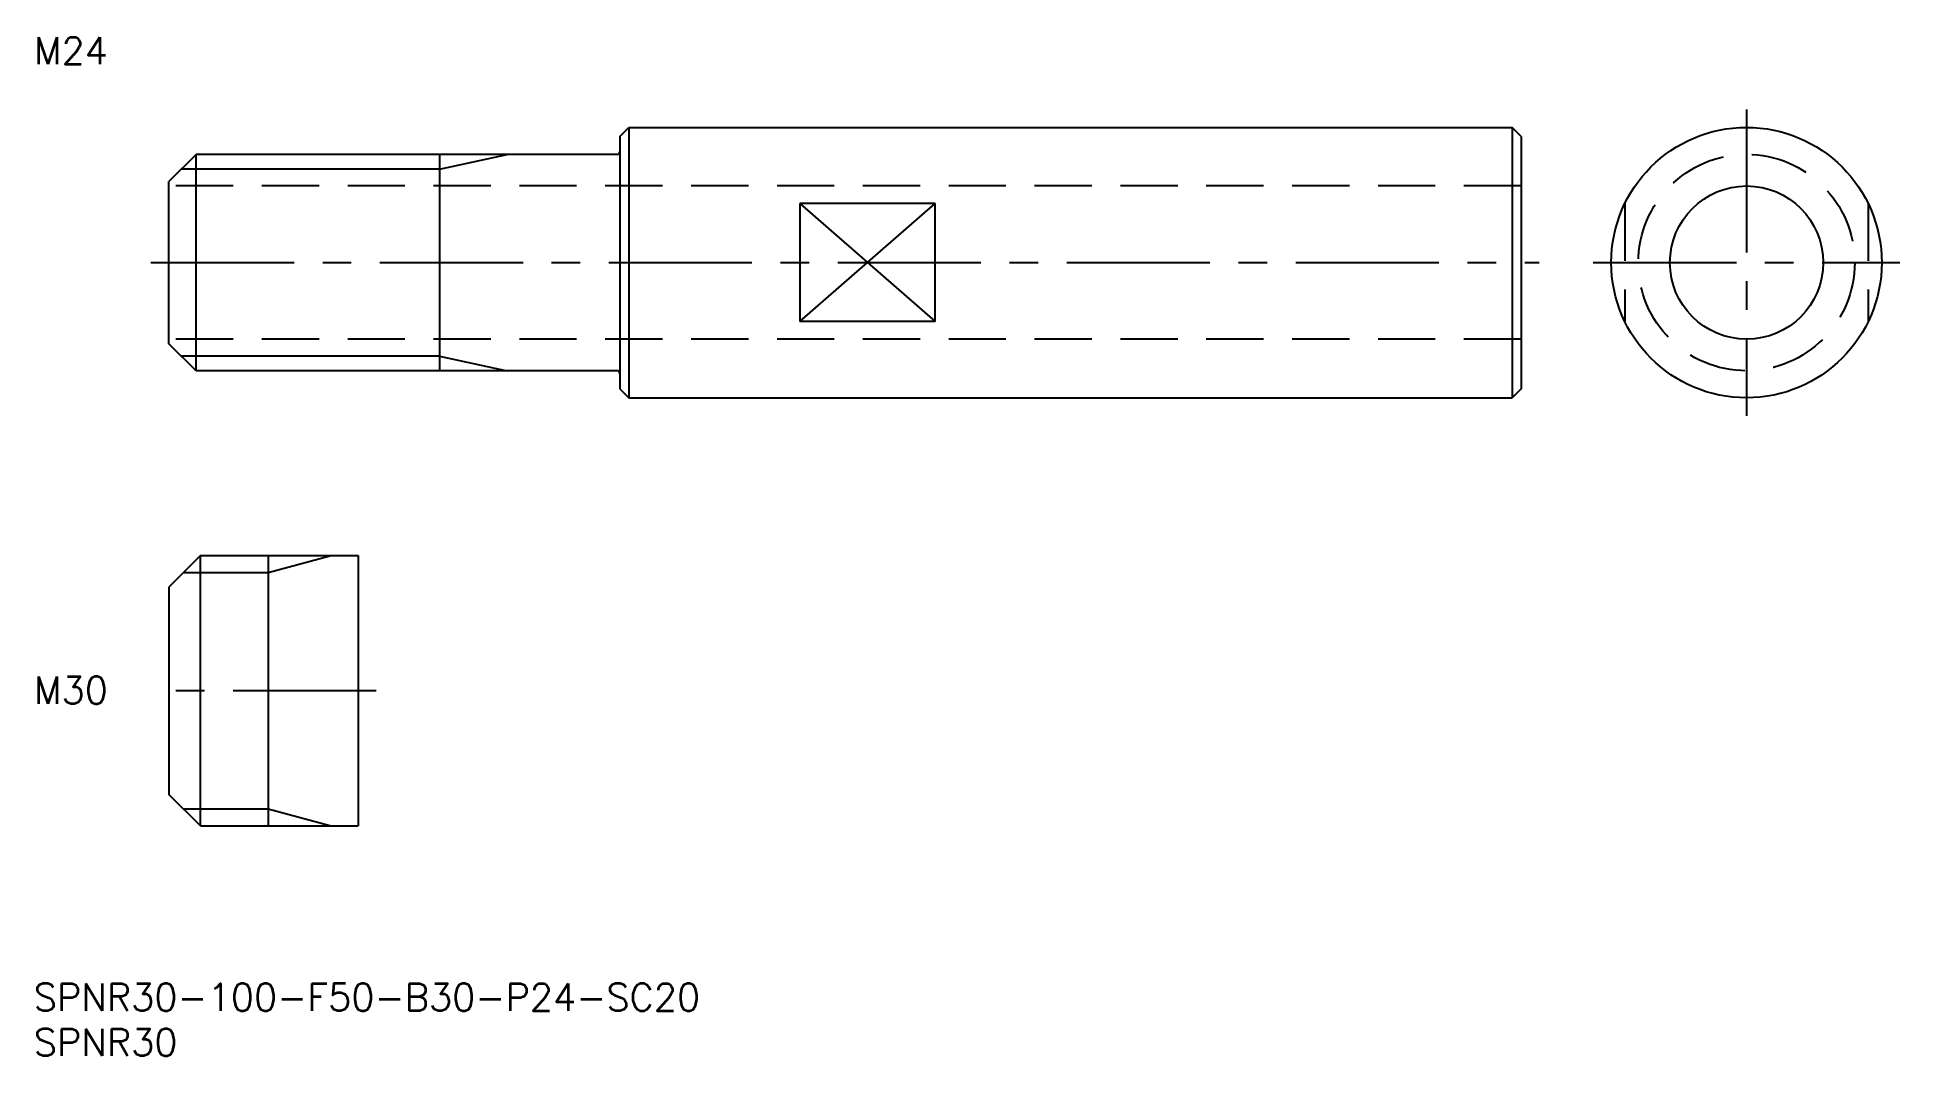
# Model space of a CAD drawing. Extents: x 0 to 207, y -8 to 105.
import ezdxf

# ---------------------------------------------------------------- set-up
doc = ezdxf.new("R2010")
doc.units = 0
doc.header["$LTSCALE"] = 0.5
doc.linetypes.add('CENTER', pattern=[50.8, 31.75, -6.35, 6.35, -6.35])
doc.linetypes.add('DASHED', pattern=[19.05, 12.7, -6.35])
for name, color, linetype in [('MSM_CENTER', 1, 'CENTER'), ('MSM_CONTINUOUS', 7, 'CONTINUOUS'), ('MSM_DASHED', 4, 'DASHED'), ('MSM_NARROW', 5, 'CONTINUOUS'), ('MSM_PART_NUMBER', 7, 'CONTINUOUS')]:
    doc.layers.add(name, color=color, linetype=linetype)
doc.styles.get("Standard").update_dxf_attribs({"font": 'txt.shx', "height": 1, "bigfont": 'bigfont.shx'})

# ---------------------------------------------------------------- blocks, each defined once
blk = doc.blocks.new('*U6')
at = {"layer": 'MSM_PART_NUMBER'}
blk.add_text('SPNR30-100-F50-B30-P24-SC20', height=3, dxfattribs=at).set_placement((0, -3))
blk = doc.blocks.new('*U7')
at = {"layer": 'MSM_PART_NUMBER'}
blk.add_text('SPNR30', height=3, dxfattribs=at).set_placement((0, -8))
blk = doc.blocks.new('*U8')
at = {"layer": 'MSM_PART_NUMBER'}
blk.add_text('M24', height=3, dxfattribs=at).set_placement((0, 102))
blk = doc.blocks.new('*U9')
at = {"layer": 'MSM_PART_NUMBER'}
blk.add_text('M30', height=3, dxfattribs=at).set_placement((0, 31.06))

msp = doc.modelspace()

# ---------------------------------------------------------------- linework, layer by layer
at = {"layer": 'MSM_CENTER'}
for p, q in [((190, 97), (190, 63)), ((13, 80), (167, 80)), ((173, 80), (207, 80)), ((38, 32.5), (13, 32.5))]:
    msp.add_line(p, q, dxfattribs=at)
at = {"layer": 'MSM_CONTINUOUS'}
for p, q in [((65, 94), (66, 95)), ((65, 94), (65, 66)), ((66, 95), (164, 95)), ((66, 95), (66, 65)), ((164, 95), (164, 65)), ((165, 94), (164, 95)), ((165, 94), (165, 66)), ((18, 92), (15, 89)), ((64.7, 92), (18, 92)), ((18, 68), (18, 92)), ((45, 92), (45, 68)), ((15, 71), (15, 89)), ((100, 86.54), (85, 86.54)), ((85, 86.54), (85, 73.46)), ((100, 73.46), (100, 86.54)), ((100, 73.46), (85, 73.46)), ((18, 68), (15, 71)), ((64.7, 68), (18, 68)), ((65, 66), (66, 65)), ((66, 65), (164, 65)), ((165, 66), (164, 65)), ((18.5, 47.5), (15, 44)), ((18.5, 47.5), (36, 47.5)), ((18.5, 17.5), (18.5, 47.5)), ((26, 47.5), (26, 17.5)), ((36, 47.5), (36, 17.5)), ((15, 44), (15, 21)), ((18.5, 17.5), (15, 21)), ((18.5, 17.5), (36, 17.5))]:
    msp.add_line(p, q, dxfattribs=at)
for centre, radius in [((190, 80), 15), ((190.01, 80), 8.5)]:
    msp.add_circle(centre, radius, dxfattribs=at)
for centre, start, end in [((64.7, 92.3), 270, 0), ((64.7, 67.7), 0, 90)]:
    msp.add_arc(centre, 0.3, start, end, dxfattribs=at)
at = {"layer": 'MSM_DASHED'}
for p, q in [((165, 88.5), (15, 88.5)), ((176.51, 86.54), (176.51, 73.46)), ((203.51, 86.54), (203.51, 73.46)), ((165, 71.5), (15, 71.5))]:
    msp.add_line(p, q, dxfattribs=at)
msp.add_circle((190, 80), 12, dxfattribs=at)
at = {"layer": 'MSM_NARROW'}
for p, q in [((45, 90.38), (52.5, 92)), ((45, 90.38), (16.38, 90.38)), ((85, 86.54), (100, 73.46)), ((85, 73.46), (100, 86.54)), ((45, 69.62), (16.38, 69.62)), ((45, 69.62), (52.5, 68)), ((16.61, 45.61), (26, 45.61)), ((26, 45.61), (33, 47.5)), ((16.61, 19.39), (26, 19.39)), ((26, 19.39), (33, 17.5))]:
    msp.add_line(p, q, dxfattribs=at)

# ---------------------------------------------------------------- block references
at = {"layer": 'MSM_CONTINUOUS'}
for name in ['*U8', '*U9', '*U6', '*U7']:
    msp.add_blockref(name, (0, 0), dxfattribs=at)

doc.saveas('drawing.dxf')
